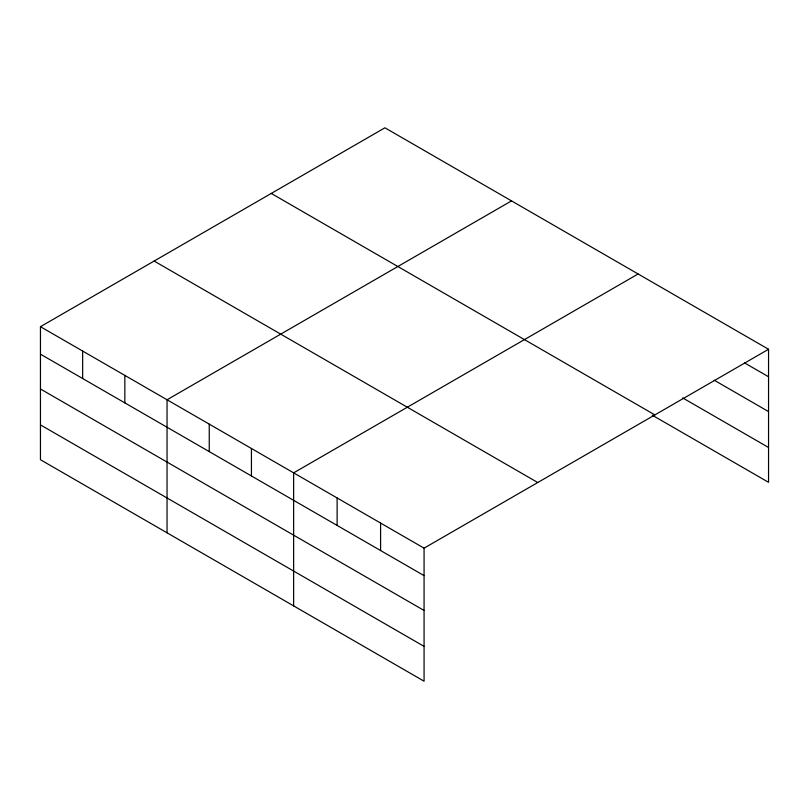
<?xml version="1.0" encoding="UTF-8"?>
<svg xmlns="http://www.w3.org/2000/svg" width="809" height="809" viewBox="0 0 809 809"><rect width="100%" height="100%" fill="white"/><g stroke="black" fill="none" stroke-linecap="round" stroke-linejoin="round"><path stroke-width="1.21" d="M40.45 326.684L424.068 548.158L424.068 681.198L40.45 459.724L40.45 326.684L384.932 127.802L768.55 349.276L768.55 482.316L652.246 415.179M511.521 200.885L167.048 399.767L167.048 532.807M638.119 273.978L293.637 472.861L293.637 605.901M424.068 548.158L768.55 349.276M744.634 362.948L768.55 376.751M714.205 380.21L768.55 411.589M682.685 397.907L768.55 447.478M271.248 193.432L654.875 414.906M154.125 261.044L537.752 482.528M40.45 354.16L424.068 575.634M40.45 388.987L424.068 610.471M40.45 424.887L424.068 646.371M380.594 523.059L380.594 550.535M337.12 497.96L337.12 525.435M251.437 448.499L251.437 475.965M209.248 424.128L209.248 451.604M124.849 375.406L124.849 402.882M82.649 351.045L82.649 378.521"/></g></svg>
